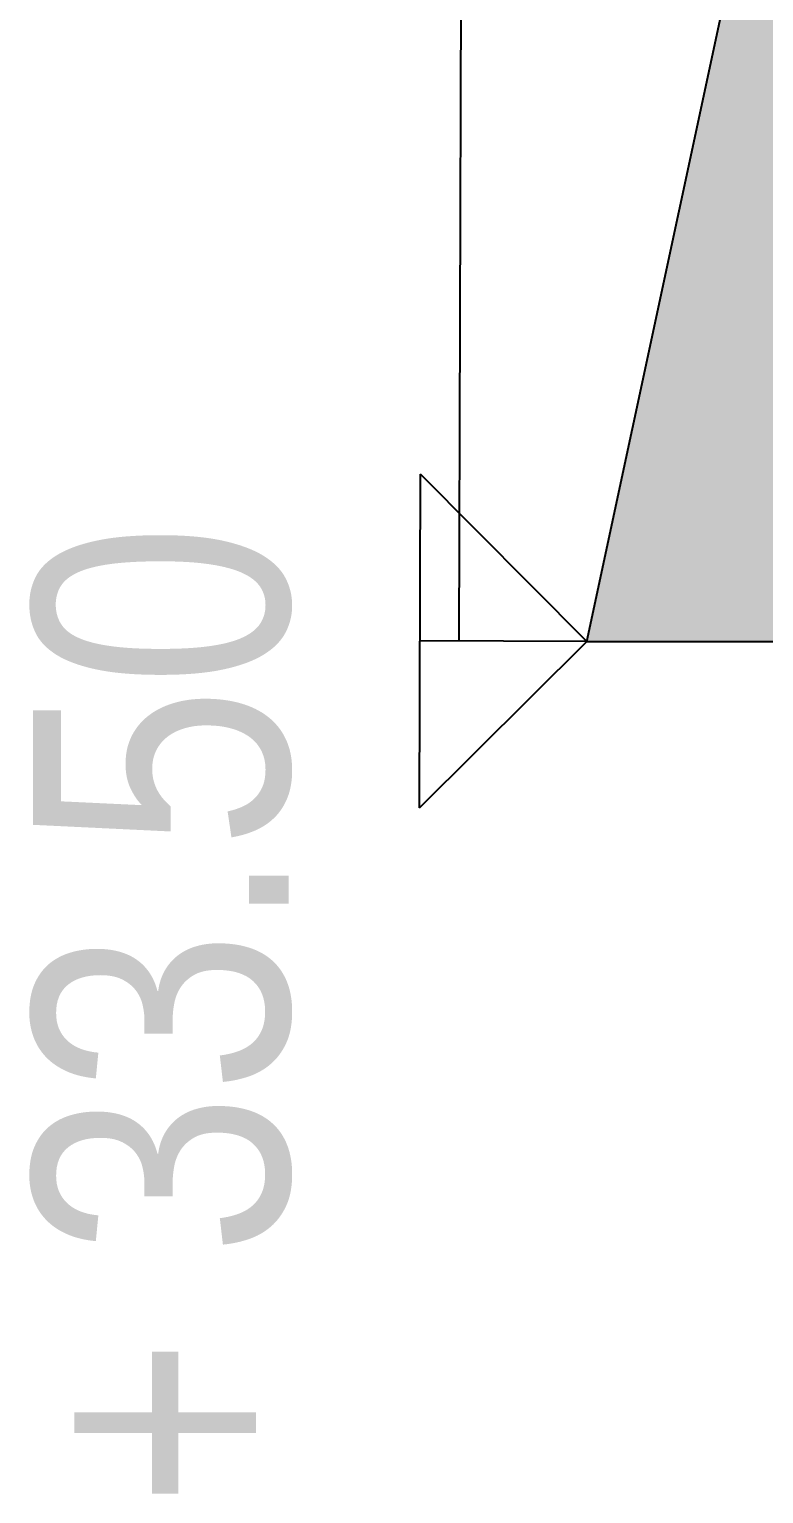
# Model space of a CAD drawing. Header units: inches. Extents: x 203 to 1065, y -1127 to 921.
# Drawn here: x 407.074 to 408.512, y 836.387 to 839.255 of the extents above; entities that cross this region are included whole.
import ezdxf

# ---------------------------------------------------------------- set-up
doc = ezdxf.new("R2010")
doc.units = ezdxf.units.IN
doc.header["$MEASUREMENT"] = 0
doc.layers.add('COTAS', color=7, linetype='Continuous')
doc.layers.add('Vegetación', color=102, linetype='Continuous')
doc.styles.add('TECHNICLITE', font='techl___.ttf')

msp = doc.modelspace()

# ---------------------------------------------------------------- hatches: boundary and pattern name
at = {"linetype": 'ByBlock', "true_color": 0x139b48}
h = msp.add_hatch(color=114, dxfattribs=at)
h.dxf.hatch_style = 1
h.paths.add_polyline_path([(411.4157, 897.9894), (409.4157, 897.9894), (409.0657, 894.6147), (409.0657, 885.3667), (408.7657, 878.8867), (408.7657, 869.6387), (408.4357, 851.0931), (408.4357, 839.3171), (408.1657, 838.0559), (411.4157, 838.0559)])

# ---------------------------------------------------------------- linework, layer by layer
at = {"layer": 'COTAS'}
for p, q in [((407.8378, 837.7305), (407.8403, 838.3838)), ((408.1657, 838.0559), (407.8403, 838.3838)), ((408.1657, 838.0559), (407.8391, 838.0571))]:
    msp.add_line(p, q, dxfattribs=at)
msp.add_lwpolyline([(407.8378, 837.7305), (408.1657, 838.0559)], dxfattribs=at)
at = {"layer": 'Vegetación', "linetype": 'ByBlock'}
for p, q in [((407.9157, 838.0559), (407.9224, 840.1948)), ((408.1657, 838.0559), (408.4357, 839.3171)), ((408.1657, 838.0559), (411.4157, 838.0559))]:
    msp.add_line(p, q, dxfattribs=at)

# ---------------------------------------------------------------- texts
at = {"layer": 'COTAS', "style": 'TECHNICLITE'}
msp.add_text('+ 33.50', height=0.5, rotation=90, dxfattribs=at).set_placement((407.5817, 836.3595))

doc.saveas('drawing.dxf')
